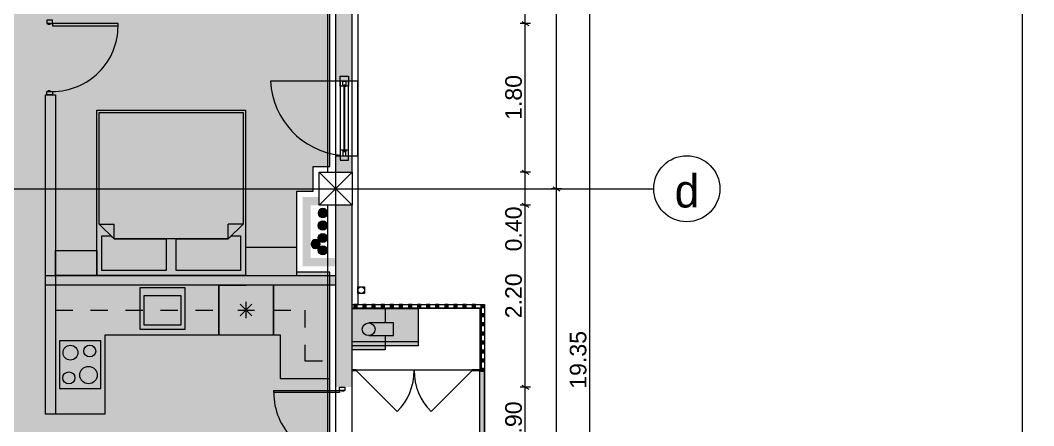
# Model space of a CAD drawing. Header units: millimetres. Extents: x 475159934 to 476245151, y 4620917055 to 4621447368.
# Drawn here: x 475293103 to 475305360, y 4621148938 to 4621153845 of the extents above; entities that cross this region are included whole.
import ezdxf

# ---------------------------------------------------------------- set-up
doc = ezdxf.new("R2010")
doc.units = ezdxf.units.MM
doc.header["$MEASUREMENT"] = 0
doc.linetypes.add('Dashed', pattern=[423.333333, 211.666667, -211.666667])
for name, color, linetype, lineweight in [('0_Pen_No__42_Pen_No__250_Pen_No__5', 5, 'Continuous', 0), ('2D Drafting - General_Pen_No__1_Pen_No__7', 7, 'Continuous', 0), ('2D Drafting - General_Pen_No__250_Pen_No__2_Pen_No__250', 7, 'Continuous', 0), ('2D Drafting - General_Pen_No__250_Pen_No__2_Pen_No__7', 7, 'Continuous', 0), ('2D Drafting - General_Pen_No__250_Pen_No__7_Pen_No__250', 7, 'Continuous', 0), ('2D Drafting - General_Pen_No__250_Pen_No__7_Pen_No__7', 7, 'Continuous', 0), ('2D Drafting - General_Pen_No__7_Pen_No__7_Pen_No__7', 7, 'Continuous', 0), ('Annotation - Text_Pen_No__7_Pen_No__5', 5, 'Continuous', 0), ('Doors_Pen_No__7_Pen_No__7_Pen_No__7', 7, 'Continuous', 0), ('G-Anno-Nplt_Pen_No__151', 151, 'Continuous', 0), ('G-Anno-Nplt_Pen_No__4', 7, 'Continuous', 0), ('gegmebi_Pen_No__1_Pen_No__7', 7, 'Continuous', 0), ('gegmebi_Pen_No__7_Pen_No__7', 7, 'Continuous', 0), ('kar-panjara_Pen_No__7_Pen_No__7_Pen_No__7', 7, 'Continuous', 0), ('New_0. გაღებები_Pen_No__210', 6, 'Continuous', 0), ('New_2D Drafting - General_Pen_No__250_Pen_No__7_Pen_No__255', 255, 'Continuous', 0), ('New_2D Drafting - General_Pen_No__30_Pen_No__9_Pen_No__9_Pen_No__255', 255, 'Continuous', 0), ('New_2D Drafting - General_Pen_No__30_Pen_No__9_Pen_No__9_Pen_No__7', 7, 'Continuous', 0), ('New_G-Anno-Nplt_Pen_No__255', 255, 'Continuous', 0), ('New_G-Anno-Nplt_Pen_No__4', 7, 'Continuous', 0), ('New_reg_nak_Pen_No__250', 7, 'Continuous', 0), ('New_reg_nak_Pen_No__7', 7, 'Continuous', 0), ('New_Structural - Bearing_Pen_No__1', 1, 'Continuous', 0), ('New_Structural - Bearing_Pen_No__250', 7, 'Continuous', 0), ('shaxtebi da milebi_Pen_No__1_Pen_No__1_Pen_No__1', 1, 'Continuous', 0), ('shaxtebi da milebi_Pen_No__5_Pen_No__5_Pen_No__5', 5, 'Continuous', 0), ('zoma_Pen_No__1', 1, 'Continuous', 0), ('zoma_Pen_No__142', 142, 'Continuous', 0), ('zoma_Pen_No__5_Pen_No__5', 5, 'Continuous', 0)]:
    doc.layers.add(name, color=color, linetype=linetype, lineweight=lineweight)
for name, color, linetype, lineweight, true_color in [('New_G-Anno-Nplt_Pen_No__252', 7, 'Continuous', 0, 0x666666), ('New_Interior - Furniture _Pen_No__252', 7, 'Continuous', 0, 0x666666), ('New_R03_Nakveti_Pen_No__252', 7, 'Continuous', 0, 0x666666), ('shaxtebi da milebi_Pen_No__5_Pen_No__5_Pen_No__252', 7, 'Continuous', 0, 0x666666)]:
    doc.layers.add(name, color=color, linetype=linetype, lineweight=lineweight, true_color=true_color)
for name, color, linetype in [('New_Interior - Furniture', 7, 'Continuous'), ('New_R03_Nakveti', 7, 'Continuous'), ('zoma', 7, 'Continuous')]:
    doc.layers.add(name, color=color, linetype=linetype)
doc.styles.add('GENERATED_STYLE_3', font='arial.ttf')
doc.styles.add('GENERATED_STYLE_4', font='ACADMTAV.TTF')
doc.linetypes.add('Break', pattern='A,0,[1,12. бѓљбѓ\x98бѓЎбѓ\x98 бѓ’бѓђбѓ¦бѓ”бѓ‘бѓ”бѓ‘бѓ\x981.Shx,S=15.679026,R=0,X=0,Y=0],-1975.557214,0', length=1975.557214)
doc.dimstyles.new('GENERATED_STYLE__12', dxfattribs={"dimtxt": 500, "dimasz": 228, "dimexe": 0.18, "dimexo": 3, "dimgap": 0, "dimtad": 1, "dimtih": 1, "dimtoh": 1, "dimlfac": 0.001, "dimzin": 0, "dimdsep": 46, "dimtxsty": 'GENERATED_STYLE_3', "dimblk": 'ARROWHEAD_2', "dimblk1": 'ARROWHEAD_2', "dimblk2": 'ARROWHEAD_2', "dimcen": 0.09, "dimclrd": 1, "dimclre": 1, "dimclrt": 1, "dimadec": 0, "dimazin": 0, "dimtfac": 1, "dimtdec": 4, "dimtmove": 2, "dimatfit": 3, "dimfxl": 1, "dimtolj": 1, "dimtzin": 0, "dimarcsym": 0})
doc.dimstyles.new('GENERATED_STYLE__3', dxfattribs={"dimtxt": 200, "dimasz": 64.421331, "dimexe": 0.18, "dimexo": 3, "dimgap": 0, "dimtad": 1, "dimtih": 1, "dimtoh": 1, "dimlfac": 0.001, "dimzin": 0, "dimdsep": 46, "dimtxsty": 'GENERATED_STYLE_3', "dimblk": 'ARROWHEAD_2', "dimblk1": 'ARROWHEAD_2', "dimblk2": 'ARROWHEAD_2', "dimcen": 0.09, "dimclrd": 142, "dimclre": 142, "dimclrt": 142, "dimadec": 0, "dimazin": 0, "dimtfac": 1, "dimtdec": 4, "dimtmove": 0, "dimatfit": 3, "dimfxl": 1, "dimtolj": 1, "dimtzin": 0, "dimarcsym": 0})
doc.dimstyles.new('GENERATED_STYLE__6', dxfattribs={"dimtxt": 200, "dimasz": 64.421331, "dimexe": 0.18, "dimexo": 3, "dimgap": 0, "dimtad": 1, "dimlfac": 0.001, "dimzin": 0, "dimdsep": 46, "dimtxsty": 'GENERATED_STYLE_3', "dimblk": 'ARROWHEAD_2', "dimblk1": 'ARROWHEAD_2', "dimblk2": 'ARROWHEAD_2', "dimcen": 0.09, "dimclrd": 142, "dimclre": 142, "dimclrt": 142, "dimadec": 0, "dimazin": 0, "dimtfac": 1, "dimtdec": 4, "dimtmove": 0, "dimatfit": 3, "dimfxl": 1, "dimtolj": 1, "dimtzin": 0, "dimarcsym": 0})

# ---------------------------------------------------------------- blocks, each defined once
blk = doc.blocks.new('Kitchen Layout 26_2')
at = {"layer": 'New_Interior - Furniture _Pen_No__252', "color": 251, "linetype": 'Dashed', "lineweight": 0, "true_color": 0x666666}
for p, q in [((4009, 2811), (4009, 834)), ((4309, 2811), (4009, 2811)), ((4309, 834), (4309, 2811)), ((4009, 834), (4309, 834)), ((4309, 175), (4009, 175)), ((4009, 175), (4009, -207)), ((4309, -508), (4309, 175)), ((3394, -207), (3394, -507)), ((4009, -207), (3394, -207)), ((3394, -507), (4309, -508))]:
    blk.add_line(p, q, dxfattribs=at)
at = {"layer": 'New_Interior - Furniture _Pen_No__252', "color": 251, "linetype": 'Continuous', "lineweight": 0, "true_color": 0x666666}
for p, q in [((3829, 1741), (3829, 1291)), ((4179, 1741), (3829, 1741)), ((4179, 1291), (4179, 1741)), ((3829, 1291), (4179, 1291)), ((3909, 505), (4109, 505)), ((3938, 576), (4080, 434)), ((3938, 434), (4080, 576)), ((4009, 605), (4009, 405))]:
    blk.add_line(p, q, dxfattribs=at)
at = {"layer": 'New_Interior - Furniture _Pen_No__252', "color": 251, "linetype": 'Continuous', "lineweight": 0, "true_color": 0x666666, "flags": 128}
for points in [[(4309, 2811), (2751, 2811), (2751, 2211), (3709, 2211), (3709, 834), (4309, 834), (4309, 503)], [(3058, 2261), (3638, 2261), (3638, 2761), (3058, 2761)], [(3779, 1791), (3779, 1241), (4279, 1241), (4279, 1791)], [(3709, 834), (3709, 175), (4309, 175), (4309, 834)], [(3180, -507), (4309, -508), (4309, 175), (3709, 175), (3709, 93), (3180, 93)]]:
    blk.add_lwpolyline(points, close=True, dxfattribs=at)
at = {"layer": 'New_Interior - Furniture _Pen_No__252', "color": 251, "linetype": 'Continuous', "lineweight": 0, "true_color": 0x666666}
for centre, radius in [((3188, 2649), 72.5), ((3493, 2629), 90), ((3222, 2411), 105), ((3513, 2396), 72.5)]:
    blk.add_circle(centre, radius, dxfattribs=at)
blk = doc.blocks.new('Bed Layout 23_3')
at = {"layer": 'New_R03_Nakveti_Pen_No__252', "color": 251, "linetype": 'Continuous', "lineweight": 0, "true_color": 0x666666}
for p, q in [((-900, 0), (-1400, 0)), ((-1400, 0), (-1400, -300)), ((-900, -300), (-900, 0)), ((900, 0), (-900, 0)), ((-900, 0), (-900, -2000)), ((900, -2000), (900, 0)), ((-1400, -300), (-900, -300)), ((-690, -440), (-870, -620)), ((0, -440), (-690, -440)), ((-690, -440), (-690, -620)), ((690, -440), (0, -440)), ((870, -620), (690, -440)), ((690, -440), (690, -620)), ((-870, -620), (-870, -1970)), ((-870, -620), (-690, -620)), ((870, -620), (690, -620)), ((870, -1970), (870, -620)), ((-900, -2000), (900, -2000)), ((-870, -1970), (0, -1970)), ((0, -1970), (870, -1970))]:
    blk.add_line(p, q, dxfattribs=at)
at = {"layer": 'New_R03_Nakveti_Pen_No__252', "color": 251, "linetype": 'Continuous', "lineweight": 0, "true_color": 0x666666, "flags": 128}
for points in [[(-60, -440), (-60, -60), (-840, -60), (-840, -480), (-730, -480), (-690, -440)], [(690, -440), (730, -480), (840, -480), (840, -60), (60, -60), (60, -440)]]:
    blk.add_lwpolyline(points, close=True, dxfattribs=at)
blk = doc.blocks.new('*D843', base_point=(475826096, 4621095193))
at = {"layer": 'zoma_Pen_No__1', "color": 1, "linetype": 'Continuous', "lineweight": 0, "transparency": 16777216}
for p, q in [((475297117, 4621159181), (475297117, 4621159631)), ((475305213, 4621159181), (475305213, 4621159631)), ((475297203, 4621159556), (475297030, 4621159256)), ((475305126, 4621159256), (475305300, 4621159556)), ((475296970, 4621159406), (475297117, 4621159406)), ((475297117, 4621159406), (475305213, 4621159406)), ((475305213, 4621159406), (475305360, 4621159406))]:
    blk.add_line(p, q, dxfattribs=at)
at = {"layer": 'zoma_Pen_No__1', "color": 1, "lineweight": 0, "transparency": 16777216, "insert": (475302329, 4621159506), "char_height": 500, "attachment_point": 7, "style": 'GENERATED_STYLE_3'}
blk.add_mtext('\\A1;{\\pql;\\fArial|b0|i0|c204|p0;\\W1.000000;69.63}', dxfattribs=at)
blk = doc.blocks.new('ARROWHEAD_2')
at = {"color": 0, "linetype": 'Continuous', "lineweight": 0}
for p, q in [((-0.378, -0.655), (0.378, 0.655)), ((0, 0), (-1, 0))]:
    blk.add_line(p, q, dxfattribs=at)
blk = doc.blocks.new('*D887', base_point=(475826096, 4621095193))
at = {"layer": 'zoma_Pen_No__142', "color": 142, "linetype": 'Continuous', "lineweight": 0, "transparency": 16777216}
for p, q in [((475290241, 4621137897), (475290192, 4621137812)), ((475290217, 4621137791), (475290217, 4621137918)), ((475296741, 4621137897), (475296692, 4621137812)), ((475296717, 4621137791), (475296717, 4621137918)), ((475290217, 4621137855), (475296717, 4621137855))]:
    blk.add_line(p, q, dxfattribs=at)
at = {"layer": 'zoma_Pen_No__142', "color": 142, "lineweight": 0, "transparency": 16777216, "char_height": 200, "attachment_point": 7, "style": 'GENERATED_STYLE_3'}
for s, insert in [('\\A1;{\\pql;\\fArial|b0|i0|c204|p0;\\W1.000000;6.50}', (475293200, 4621137895)), ('\\A1;{\\pql;\\fArial|b0|i0|c204|p0;\\W1.000000;0.40}', (475296158, 4621137895))]:
    blk.add_mtext(s, dxfattribs=dict(at, insert=insert))
blk = doc.blocks.new('*D888', base_point=(475826096, 4621095193))
at = {"layer": 'zoma_Pen_No__142', "color": 142, "linetype": 'Continuous', "lineweight": 0, "transparency": 16777216}
for p, q in [((475296741, 4621137897), (475296692, 4621137812)), ((475296717, 4621137791), (475296717, 4621137918)), ((475297092, 4621137812), (475297141, 4621137897)), ((475297117, 4621137791), (475297117, 4621137918)), ((475296717, 4621137855), (475297117, 4621137855)), ((475297117, 4621137855), (475297158, 4621137855))]:
    blk.add_line(p, q, dxfattribs=at)
blk = doc.blocks.new('*D965', base_point=(475826096, 4621095193))
at = {"layer": 'zoma_Pen_No__142', "color": 142, "linetype": 'Continuous', "lineweight": 0, "transparency": 16777216}
for p, q in [((475299651, 4621151806), (475299523, 4621151806)), ((475299545, 4621151831), (475299629, 4621151782)), ((475299587, 4621144406), (475299587, 4621151806)), ((475299651, 4621144406), (475299523, 4621144406)), ((475299545, 4621144431), (475299629, 4621144382))]:
    blk.add_line(p, q, dxfattribs=at)
at = {"layer": 'zoma_Pen_No__142', "color": 142, "lineweight": 0, "transparency": 16777216, "insert": (475299547, 4621147839), "char_height": 200, "attachment_point": 7, "rotation": 90, "style": 'GENERATED_STYLE_3'}
blk.add_mtext('\\A1;{\\pql;\\fArial|b0|i0|c204|p0;\\W1.000000;7.40}', dxfattribs=at)
blk = doc.blocks.new('*D966', base_point=(475826096, 4621095193))
at = {"layer": 'zoma_Pen_No__142', "color": 142, "linetype": 'Continuous', "lineweight": 0, "transparency": 16777216}
for p, q in [((475299651, 4621159206), (475299523, 4621159206)), ((475299629, 4621159182), (475299545, 4621159231)), ((475299587, 4621151806), (475299587, 4621159206)), ((475299651, 4621151806), (475299523, 4621151806)), ((475299545, 4621151831), (475299629, 4621151782))]:
    blk.add_line(p, q, dxfattribs=at)
at = {"layer": 'zoma_Pen_No__142', "color": 142, "lineweight": 0, "transparency": 16777216, "insert": (475299547, 4621155239), "char_height": 200, "attachment_point": 7, "rotation": 90, "style": 'GENERATED_STYLE_3'}
blk.add_mtext('\\A1;{\\pql;\\fArial|b0|i0|c204|p0;\\W1.000000;7.40}', dxfattribs=at)
blk = doc.blocks.new('*D968', base_point=(475826096, 4621095193))
at = {"layer": 'zoma_Pen_No__142', "color": 142, "linetype": 'Continuous', "lineweight": 0, "transparency": 16777216}
for p, q in [((475299992, 4621159406), (475299992, 4621159448)), ((475300055, 4621159406), (475299928, 4621159406)), ((475300034, 4621159382), (475299949, 4621159431)), ((475299992, 4621140052), (475299992, 4621159406)), ((475300055, 4621140052), (475299928, 4621140052)), ((475299949, 4621140076), (475300034, 4621140027)), ((475299992, 4621140010), (475299992, 4621140052))]:
    blk.add_line(p, q, dxfattribs=at)
at = {"layer": 'zoma_Pen_No__142', "color": 142, "lineweight": 0, "transparency": 16777216, "insert": (475299952, 4621149386), "char_height": 200, "attachment_point": 7, "rotation": 90, "style": 'GENERATED_STYLE_3'}
blk.add_mtext('\\A1;{\\pql;\\fArial|b0|i0|c204|p0;\\W1.000000;19.35}', dxfattribs=at)
blk = doc.blocks.new('*D975', base_point=(475826096, 4621095193))
at = {"layer": 'zoma_Pen_No__142', "color": 142, "linetype": 'Continuous', "lineweight": 0, "transparency": 16777216}
for p, q in [((475299275, 4621149406), (475299148, 4621149406)), ((475299169, 4621149431), (475299254, 4621149382)), ((475299211, 4621148506), (475299211, 4621149406)), ((475299275, 4621148506), (475299148, 4621148506)), ((475299169, 4621148531), (475299254, 4621148482))]:
    blk.add_line(p, q, dxfattribs=at)
at = {"layer": 'zoma_Pen_No__142', "color": 142, "lineweight": 0, "transparency": 16777216, "insert": (475299171, 4621148689), "char_height": 200, "attachment_point": 7, "rotation": 90, "style": 'GENERATED_STYLE_3'}
blk.add_mtext('\\A1;{\\pql;\\fArial|b0|i0|c204|p0;\\W1.000000;0.90}', dxfattribs=at)
blk = doc.blocks.new('*D976', base_point=(475826096, 4621095193))
at = {"layer": 'zoma_Pen_No__142', "color": 142, "linetype": 'Continuous', "lineweight": 0, "transparency": 16777216}
for p, q in [((475299275, 4621151606), (475299148, 4621151606)), ((475299169, 4621151631), (475299254, 4621151582)), ((475299211, 4621149406), (475299211, 4621151606)), ((475299275, 4621149406), (475299148, 4621149406)), ((475299169, 4621149431), (475299254, 4621149382))]:
    blk.add_line(p, q, dxfattribs=at)
at = {"layer": 'zoma_Pen_No__142', "color": 142, "lineweight": 0, "transparency": 16777216, "char_height": 200, "attachment_point": 7, "rotation": 90, "style": 'GENERATED_STYLE_3'}
for s, insert in [('\\A1;{\\pql;\\fArial|b0|i0|c204|p0;\\W1.000000;0.40}', (475299171, 4621151048)), ('\\A1;{\\pql;\\fArial|b0|i0|c204|p0;\\W1.000000;2.20}', (475299171, 4621150239))]:
    blk.add_mtext(s, dxfattribs=dict(at, insert=insert))
blk = doc.blocks.new('*D977', base_point=(475826096, 4621095193))
at = {"layer": 'zoma_Pen_No__142', "color": 142, "linetype": 'Continuous', "lineweight": 0, "transparency": 16777216}
for p, q in [((475299275, 4621152006), (475299148, 4621152006)), ((475299169, 4621152031), (475299254, 4621151982)), ((475299211, 4621151606), (475299211, 4621152006)), ((475299275, 4621151606), (475299148, 4621151606)), ((475299169, 4621151631), (475299254, 4621151582))]:
    blk.add_line(p, q, dxfattribs=at)
blk = doc.blocks.new('*D978', base_point=(475826096, 4621095193))
at = {"layer": 'zoma_Pen_No__142', "color": 142, "linetype": 'Continuous', "lineweight": 0, "transparency": 16777216}
for p, q in [((475299169, 4621153831), (475299254, 4621153782)), ((475299275, 4621153806), (475299148, 4621153806)), ((475299211, 4621152006), (475299211, 4621153806)), ((475299275, 4621152006), (475299148, 4621152006)), ((475299169, 4621152031), (475299254, 4621151982))]:
    blk.add_line(p, q, dxfattribs=at)
at = {"layer": 'zoma_Pen_No__142', "color": 142, "lineweight": 0, "transparency": 16777216, "insert": (475299171, 4621152639), "char_height": 200, "attachment_point": 7, "rotation": 90, "style": 'GENERATED_STYLE_3'}
blk.add_mtext('\\A1;{\\pql;\\fArial|b0|i0|c204|p0;\\W1.000000;1.80}', dxfattribs=at)
blk = doc.blocks.new('*D979', base_point=(475826096, 4621095193))
at = {"layer": 'zoma_Pen_No__142', "color": 142, "linetype": 'Continuous', "lineweight": 0, "transparency": 16777216}
for p, q in [((475299169, 4621153831), (475299254, 4621153782)), ((475299275, 4621153806), (475299148, 4621153806))]:
    blk.add_line(p, q, dxfattribs=at)
blk = doc.blocks.new('*D980', base_point=(475826096, 4621095193))
at = {"layer": 'zoma_Pen_No__142', "color": 142, "linetype": 'Continuous', "lineweight": 0, "transparency": 16777216}
for p, q in [((475299169, 4621153831), (475299254, 4621153782)), ((475299275, 4621153806), (475299148, 4621153806))]:
    blk.add_line(p, q, dxfattribs=at)
blk = doc.blocks.new('*D981', base_point=(475826096, 4621095193))
at = {"layer": 'zoma_Pen_No__142', "color": 142, "linetype": 'Continuous', "lineweight": 0, "transparency": 16777216}
for p, q in [((475299275, 4621159006), (475299148, 4621159006)), ((475299169, 4621159031), (475299254, 4621158982)), ((475299211, 4621153806), (475299211, 4621159006)), ((475299169, 4621153831), (475299254, 4621153782)), ((475299275, 4621153806), (475299148, 4621153806))]:
    blk.add_line(p, q, dxfattribs=at)
at = {"layer": 'zoma_Pen_No__142', "color": 142, "lineweight": 0, "transparency": 16777216, "char_height": 200, "attachment_point": 7, "rotation": 90, "style": 'GENERATED_STYLE_3'}
for s, insert in [('\\A1;{\\pql;\\fArial|b0|i0|c204|p0;\\W1.000000;0.40}', (475299171, 4621158448)), ('\\A1;{\\pql;\\fArial|b0|i0|c204|p0;\\W1.000000;5.20}', (475299171, 4621156139))]:
    blk.add_mtext(s, dxfattribs=dict(at, insert=insert))

msp = doc.modelspace()

# ---------------------------------------------------------------- hatches: boundary and pattern name
at = {"layer": '2D Drafting - General_Pen_No__250_Pen_No__2_Pen_No__7', "linetype": 'Continuous', "lineweight": 0}
for points in [[(475293408.627, 4621149080.337), (475293408.627, 4621152944.372), (475293528.02, 4621152944.372), (475293528.02, 4621149080.337)], [(475293408.627, 4621150758.047), (475296916.775, 4621150758.047), (475296916.775, 4621150638.653), (475293408.627, 4621150638.653)]]:
    msp.add_hatch(color=7, dxfattribs=at).paths.add_polyline_path(points)
at = {"layer": '2D Drafting - General_Pen_No__250_Pen_No__7_Pen_No__7', "linetype": 'Continuous', "lineweight": 0}
for points in [[(475296916.775, 4621159006.16), (475296916.775, 4621153106.16), (475297116.775, 4621153106.16), (475297116.775, 4621159006.16)], [(475296916.775, 4621152206.167), (475296916.775, 4621152006.167), (475297116.775, 4621152006.167), (475297116.775, 4621152206.167)], [(475296916.775, 4621150865.979), (475296516.775, 4621150865.979), (475296516.775, 4621151706.167), (475296616.775, 4621151706.167), (475296716.775, 4621151706.167), (475296716.775, 4621151606.167), (475296616.775, 4621151606.167), (475296616.775, 4621150966.167), (475296916.775, 4621150966.167)], [(475296916.775, 4621151606.167), (475296916.775, 4621149406.166), (475297116.775, 4621149406.166), (475297116.775, 4621151606.167)], [(475298666.688, 4621149615.536), (475298666.688, 4621150356.158), (475297116.775, 4621150356.158), (475297116.775, 4621150366.158), (475298666.688, 4621150366.158), (475298676.688, 4621150366.158), (475298676.688, 4621149615.536)], [(475297116.775, 4621149605.831), (475297166.692, 4621149605.831), (475297166.692, 4621149615.831), (475297116.775, 4621149615.831)], [(475298566.692, 4621149605.831), (475298676.692, 4621149605.831), (475298676.692, 4621149615.831), (475298566.692, 4621149615.831)]]:
    msp.add_hatch(color=7, dxfattribs=at).paths.add_polyline_path(points)
at = {"layer": 'G-Anno-Nplt_Pen_No__151', "linetype": 'Continuous', "lineweight": 0, "true_color": 0x1f2f3f}
msp.add_hatch(color=169, dxfattribs=at).paths.add_polyline_path([(475290086.775, 4621151406.167), (475290016.775, 4621151406.167), (475290016.775, 4621149200.337), (475290086.775, 4621149200.337), (475290086.775, 4621144676.167), (475290286.775, 4621144676.167), (475290286.775, 4621144476.167), (475293546.775, 4621144476.167), (475293546.775, 4621146776.167), (475296846.775, 4621146776.167), (475296846.775, 4621150795.972), (475296446.775, 4621150795.972), (475296446.775, 4621151776.16), (475296646.775, 4621151776.16), (475296646.775, 4621152076.16), (475296846.775, 4621152076.16), (475296846.775, 4621158036.167), (475293349.373, 4621158036.167), (475293349.373, 4621159136.16), (475290286.775, 4621159136.16), (475290286.775, 4621158936.16), (475290286.775, 4621155197.028), (475290216.775, 4621155197.028), (475290216.775, 4621154316.536), (475290616.775, 4621154316.536), (475290616.775, 4621153556.518), (475290086.775, 4621153556.518), (475290086.775, 4621152076.16), (475290286.775, 4621152076.16), (475290286.775, 4621151976.16), (475290806.963, 4621151976.16), (475290806.963, 4621151406.167)])
at = {"layer": 'New_2D Drafting - General_Pen_No__250_Pen_No__7_Pen_No__255', "linetype": 'Continuous', "lineweight": 0}
for points in [[(475297116.77, 4621150356.159), (475297116.775, 4621149856.159), (475297516.77, 4621149856.163), (475297516.769, 4621150029.148), (475297616.772, 4621150029.149), (475297616.77, 4621150183.175), (475297516.767, 4621150183.174), (475297516.766, 4621150356.163)], [(475297116.77, 4621150356.159), (475297116.77, 4621149906.159), (475297916.77, 4621149906.159), (475297916.77, 4621150356.159)]]:
    msp.add_hatch(color=255, dxfattribs=at).paths.add_polyline_path(points)
at = {"layer": 'New_2D Drafting - General_Pen_No__30_Pen_No__9_Pen_No__9_Pen_No__255', "linetype": 'Continuous', "lineweight": 0}
for points in [[(475297136.692, 4621150406.158), (475297136.692, 4621150366.158), (475297176.692, 4621150366.158), (475297176.692, 4621150406.158)], [(475297246.692, 4621150406.158), (475297246.692, 4621150366.158), (475297286.692, 4621150366.158), (475297286.692, 4621150406.158)], [(475297356.692, 4621150406.158), (475297356.692, 4621150366.158), (475297396.692, 4621150366.158), (475297396.692, 4621150406.158)], [(475297466.692, 4621150406.158), (475297466.692, 4621150366.158), (475297506.692, 4621150366.158), (475297506.692, 4621150406.158)], [(475297576.692, 4621150406.158), (475297576.692, 4621150366.158), (475297616.692, 4621150366.158), (475297616.692, 4621150406.158)], [(475297686.692, 4621150406.158), (475297686.692, 4621150366.158), (475297726.692, 4621150366.158), (475297726.692, 4621150406.158)], [(475297796.692, 4621150406.158), (475297796.692, 4621150366.158), (475297836.692, 4621150366.158), (475297836.692, 4621150406.158)], [(475297906.692, 4621150406.158), (475297906.692, 4621150366.158), (475297946.692, 4621150366.158), (475297946.692, 4621150406.158)], [(475298016.692, 4621150406.158), (475298016.692, 4621150366.158), (475298056.692, 4621150366.158), (475298056.692, 4621150406.158)], [(475298126.692, 4621150406.158), (475298126.692, 4621150366.158), (475298166.692, 4621150366.158), (475298166.692, 4621150406.158)], [(475298236.692, 4621150406.158), (475298236.692, 4621150366.158), (475298276.692, 4621150366.158), (475298276.692, 4621150406.158)], [(475298346.692, 4621150406.158), (475298346.692, 4621150366.158), (475298386.692, 4621150366.158), (475298386.692, 4621150406.158)], [(475298456.692, 4621150406.158), (475298456.692, 4621150366.158), (475298496.692, 4621150366.158), (475298496.692, 4621150406.158)], [(475298566.692, 4621150406.158), (475298566.692, 4621150366.158), (475298606.692, 4621150366.158), (475298606.692, 4621150406.158)], [(475298716.692, 4621150366.158), (475298676.692, 4621150366.158), (475298676.692, 4621150406.158), (475298716.692, 4621150406.158)], [(475298716.692, 4621150256.158), (475298676.692, 4621150256.158), (475298676.692, 4621150296.158), (475298716.692, 4621150296.158)], [(475298716.692, 4621150146.158), (475298676.692, 4621150146.158), (475298676.692, 4621150186.158), (475298716.692, 4621150186.158)], [(475298716.692, 4621150036.158), (475298676.692, 4621150036.158), (475298676.692, 4621150076.158), (475298716.692, 4621150076.158)], [(475298716.692, 4621149926.158), (475298676.692, 4621149926.158), (475298676.692, 4621149966.158), (475298716.692, 4621149966.158)], [(475298716.692, 4621149816.158), (475298676.692, 4621149816.158), (475298676.692, 4621149856.158), (475298716.692, 4621149856.158)], [(475298716.692, 4621149706.158), (475298676.692, 4621149706.158), (475298676.692, 4621149746.158), (475298716.692, 4621149746.158)], [(475298716.692, 4621149596.158), (475298676.692, 4621149596.158), (475298676.692, 4621149636.158), (475298716.692, 4621149636.158)]]:
    msp.add_hatch(color=255, dxfattribs=at).paths.add_polyline_path(points)
at = {"layer": 'New_G-Anno-Nplt_Pen_No__255', "linetype": 'Continuous', "lineweight": 0}
for points in [[(475296446.775, 4621151096.052), (475295828.02, 4621151096.052), (475295828.02, 4621150758.047), (475296446.775, 4621150758.047)], [(475298716.692, 4621144206.167), (475298716.692, 4621149605.83), (475298656.692, 4621149605.83), (475298656.692, 4621144266.167), (475297116.775, 4621144266.167), (475297116.775, 4621144206.167)]]:
    msp.add_hatch(color=255, dxfattribs=at).paths.add_polyline_path(points)
at = {"layer": 'shaxtebi da milebi_Pen_No__1_Pen_No__1_Pen_No__1', "linetype": 'Continuous', "lineweight": 0}
msp.add_hatch(color=1, dxfattribs=at).paths.add_polyline_path([(475296761.775, 4621151456.167, -1), (475296761.775, 4621151566.167, -1)])
at = {"layer": 'shaxtebi da milebi_Pen_No__5_Pen_No__5_Pen_No__252', "linetype": 'Continuous', "lineweight": 0, "true_color": 0x666666}
msp.add_hatch(color=251, dxfattribs=at).paths.add_polyline_path([(475296730.661, 4621151136.167, 1), (475296620.661, 4621151136.167, 1)])
at = {"layer": 'shaxtebi da milebi_Pen_No__5_Pen_No__5_Pen_No__5', "linetype": 'Continuous', "lineweight": 0}
for points in [[(475296761.775, 4621151416.167, -1), (475296761.775, 4621151306.167, -1)], [(475296761.775, 4621151266.167, -1), (475296761.775, 4621151156.167, -1)], [(475296761.775, 4621151116.167, -1), (475296761.775, 4621151006.167, -1)]]:
    msp.add_hatch(color=5, dxfattribs=at).paths.add_polyline_path(points)

# ---------------------------------------------------------------- linework, layer by layer
at = {"layer": '0_Pen_No__42_Pen_No__250_Pen_No__5', "color": 5, "linetype": 'Continuous', "lineweight": 0}
msp.add_circle((475301163.831, 4621151806.16), 400, dxfattribs=at)
at = {"layer": '2D Drafting - General_Pen_No__1_Pen_No__7', "color": 7, "linetype": 'Continuous', "lineweight": 0}
for p, q in [((475297116.775, 4621151606.167), (475296716.775, 4621152006.167)), ((475296716.775, 4621151606.167), (475297116.775, 4621152006.167))]:
    msp.add_line(p, q, dxfattribs=at)
at = {"layer": '2D Drafting - General_Pen_No__1_Pen_No__7', "color": 7, "linetype": 'Continuous', "lineweight": 0, "flags": 128}
for points in [[(475297116.775, 4621152006.167), (475297116.775, 4621159006.167), (475296816.775, 4621159006.167), (475296816.775, 4621152006.167)], [(475297116.775, 4621151606.167), (475296716.775, 4621151606.167), (475296716.775, 4621152006.167), (475297116.775, 4621152006.167)], [(475297116.775, 4621144606.167), (475297116.775, 4621151606.167), (475296816.775, 4621151606.167), (475296816.775, 4621144606.167)]]:
    msp.add_lwpolyline(points, close=True, dxfattribs=at)
at = {"layer": '2D Drafting - General_Pen_No__1_Pen_No__7', "color": 7, "linetype": 'Continuous', "lineweight": 0}
msp.add_circle((475297226.707, 4621150577.483), 40, dxfattribs=at)
at = {"layer": '2D Drafting - General_Pen_No__250_Pen_No__2_Pen_No__250', "color": 7, "linetype": 'Continuous', "lineweight": 0, "flags": 128}
for points in [[(475293408.627, 4621149080.337), (475293408.627, 4621152944.372), (475293528.02, 4621152944.372), (475293528.02, 4621149080.337)], [(475293408.627, 4621150758.047), (475296916.775, 4621150758.047), (475296916.775, 4621150638.653), (475293408.627, 4621150638.653)]]:
    msp.add_lwpolyline(points, close=True, dxfattribs=at)
at = {"layer": '2D Drafting - General_Pen_No__250_Pen_No__7_Pen_No__250', "color": 7, "linetype": 'Continuous', "lineweight": 0, "flags": 128}
for points in [[(475298666.688, 4621149615.536), (475298666.688, 4621150356.158), (475297116.775, 4621150356.158), (475297116.775, 4621150366.158), (475298666.688, 4621150366.158), (475298676.688, 4621150366.158), (475298676.688, 4621149615.536)], [(475297116.775, 4621149605.831), (475297166.692, 4621149605.831), (475297166.692, 4621149615.831), (475297116.775, 4621149615.831)], [(475298566.692, 4621149605.831), (475298676.692, 4621149605.831), (475298676.692, 4621149615.831), (475298566.692, 4621149615.831)]]:
    msp.add_lwpolyline(points, close=True, dxfattribs=at)
at = {"layer": '2D Drafting - General_Pen_No__7_Pen_No__7_Pen_No__7', "color": 7, "linetype": 'Continuous', "lineweight": 0}
for centre, start, end in [((475293491.632, 4621153778.194), 269.9983173, 0), ((475296962.252, 4621149339.988), 179.9985151, 270.0001966)]:
    msp.add_arc(centre, 794.311, start, end, dxfattribs=at)
at = {"layer": 'Doors_Pen_No__7_Pen_No__7_Pen_No__7', "color": 7, "linetype": 'Continuous', "lineweight": 0, "flags": 128}
for points in [[(475293423.899, 4621153844.372), (475293423.899, 4621153804.861), (475293491.632, 4621153804.861), (475293491.632, 4621153844.372)], [(475293438.299, 4621153804.861), (475293438.299, 4621153795.972), (475293464.965, 4621153795.972), (475293464.965, 4621153804.861)], [(475293491.632, 4621153804.861), (475293491.632, 4621153778.194), (475294285.943, 4621153778.194), (475294285.943, 4621153804.861)], [(475293423.875, 4621152944.372), (475293423.875, 4621152983.883), (475293491.609, 4621152983.883), (475293491.609, 4621152944.372)], [(475293438.275, 4621152992.772), (475293438.275, 4621152983.883), (475293464.942, 4621152983.883), (475293464.942, 4621152992.772)], [(475297029.987, 4621149406.164), (475297029.986, 4621149366.653), (475296962.252, 4621149366.654), (475296962.253, 4621149406.166)], [(475296962.252, 4621149366.654), (475296962.252, 4621149339.988), (475296167.941, 4621149340.008), (475296167.941, 4621149366.675)], [(475297015.586, 4621149366.653), (475297015.585, 4621149357.764), (475296988.919, 4621149357.765), (475296988.919, 4621149366.654)]]:
    msp.add_lwpolyline(points, close=True, dxfattribs=at)
at = {"layer": 'G-Anno-Nplt_Pen_No__4', "color": 7, "linetype": 'Continuous', "lineweight": 0, "flags": 128}
msp.add_lwpolyline([(475290286.775, 4621144476.167), (475293546.775, 4621144476.167), (475293546.775, 4621146776.167), (475296846.775, 4621146776.167), (475296846.775, 4621150795.972), (475296446.775, 4621150795.972), (475296446.775, 4621151776.16), (475296646.775, 4621151776.16), (475296646.775, 4621152076.16), (475296846.775, 4621152076.16), (475296846.775, 4621158036.167), (475293349.373, 4621158036.167), (475293349.373, 4621159136.16), (475290286.775, 4621159136.16)], dxfattribs=at)
msp.add_lwpolyline([(475297116.775, 4621146506.167), (475297116.775, 4621150406.157), (475298716.692, 4621150406.158), (475298716.692, 4621144206.167), (475297116.782, 4621144206.167), (475297116.782, 4621144606.167), (475296716.775, 4621144606.167), (475296716.775, 4621144206.167), (475293816.775, 4621144206.167), (475293816.775, 4621146506.167)], close=True, dxfattribs=at)
at = {"layer": 'gegmebi_Pen_No__1_Pen_No__7', "color": 7, "linetype": 'Continuous', "lineweight": 0, "flags": 128}
for points in [[(475297516.769, 4621150029.148), (475297516.77, 4621149856.163), (475297116.775, 4621149856.159), (475297116.77, 4621150356.159), (475297516.766, 4621150356.163), (475297516.767, 4621150183.174)], [(475297316.77, 4621150029.146), (475297616.772, 4621150029.149), (475297616.77, 4621150183.175), (475297316.769, 4621150183.172)]]:
    msp.add_lwpolyline(points, dxfattribs=at)
at = {"layer": 'gegmebi_Pen_No__7_Pen_No__7', "color": 7, "linetype": 'Continuous', "lineweight": 0}
for p, q in [((475297186.707, 4621150537.483), (475297186.707, 4621150617.483)), ((475297186.707, 4621150617.483), (475297266.707, 4621150617.483)), ((475297266.707, 4621150537.483), (475297186.707, 4621150537.483)), ((475297266.707, 4621150617.483), (475297266.707, 4621150537.483))]:
    msp.add_line(p, q, dxfattribs=at)
at = {"layer": 'kar-panjara_Pen_No__7_Pen_No__7_Pen_No__7', "color": 7, "linetype": 'Continuous', "lineweight": 0, "flags": 128}
for points in [[(475296972.451, 4621153046.486), (475296972.423, 4621153166.486), (475297072.423, 4621153166.486), (475297072.423, 4621153046.486)], [(475297072.425, 4621152206.16), (475297072.394, 4621153106.16), (475296972.568, 4621153106.16), (475296972.478, 4621152206.16)], [(475297042.307, 4621153106.16), (475297042.307, 4621153061.16), (475297027.307, 4621153061.16), (475297017.307, 4621153061.16), (475297017.307, 4621153046.486), (475297002.307, 4621153046.486), (475297002.307, 4621153106.16)], [(475297027.307, 4621152256.588), (475297027.307, 4621153061.16), (475297017.307, 4621153061.16), (475297017.307, 4621152256.588)], [(475297042.307, 4621153046.486), (475297042.307, 4621153061.16), (475297027.307, 4621153061.16), (475297027.307, 4621153046.486)], [(475296972.478, 4621152271.588), (475296972.478, 4621152151.588), (475297072.423, 4621152151.588), (475297072.423, 4621152271.588)], [(475297042.307, 4621152206.158), (475297042.307, 4621152256.588), (475297027.307, 4621152256.588), (475297017.307, 4621152256.588), (475297017.307, 4621152271.588), (475297002.307, 4621152271.588), (475297002.307, 4621152206.158)], [(475297042.307, 4621152271.588), (475297042.307, 4621152256.588), (475297027.307, 4621152256.588), (475297027.307, 4621152271.588)]]:
    msp.add_lwpolyline(points, close=True, dxfattribs=at)
at = {"layer": 'New_0. გაღებები_Pen_No__210', "color": 6, "linetype": 'Continuous', "lineweight": 0}
msp.add_line((475296972.568, 4621153106.167), (475296128.715, 4621153106.167), dxfattribs=at)
msp.add_arc((475297080.241, 4621153158.018), 952.937, 183.1191243, 263.5037789, dxfattribs=at)
at = {"layer": 'New_2D Drafting - General_Pen_No__30_Pen_No__9_Pen_No__9_Pen_No__7', "color": 7, "linetype": 'Continuous', "lineweight": 0, "flags": 128}
for points in [[(475297136.692, 4621150406.158), (475297136.692, 4621150366.158), (475297176.692, 4621150366.158), (475297176.692, 4621150406.158)], [(475297246.692, 4621150406.158), (475297246.692, 4621150366.158), (475297286.692, 4621150366.158), (475297286.692, 4621150406.158)], [(475297356.692, 4621150406.158), (475297356.692, 4621150366.158), (475297396.692, 4621150366.158), (475297396.692, 4621150406.158)], [(475297466.692, 4621150406.158), (475297466.692, 4621150366.158), (475297506.692, 4621150366.158), (475297506.692, 4621150406.158)], [(475297576.692, 4621150406.158), (475297576.692, 4621150366.158), (475297616.692, 4621150366.158), (475297616.692, 4621150406.158)], [(475297686.692, 4621150406.158), (475297686.692, 4621150366.158), (475297726.692, 4621150366.158), (475297726.692, 4621150406.158)], [(475297796.692, 4621150406.158), (475297796.692, 4621150366.158), (475297836.692, 4621150366.158), (475297836.692, 4621150406.158)], [(475297906.692, 4621150406.158), (475297906.692, 4621150366.158), (475297946.692, 4621150366.158), (475297946.692, 4621150406.158)], [(475298016.692, 4621150406.158), (475298016.692, 4621150366.158), (475298056.692, 4621150366.158), (475298056.692, 4621150406.158)], [(475298126.692, 4621150406.158), (475298126.692, 4621150366.158), (475298166.692, 4621150366.158), (475298166.692, 4621150406.158)], [(475298236.692, 4621150406.158), (475298236.692, 4621150366.158), (475298276.692, 4621150366.158), (475298276.692, 4621150406.158)], [(475298346.692, 4621150406.158), (475298346.692, 4621150366.158), (475298386.692, 4621150366.158), (475298386.692, 4621150406.158)], [(475298456.692, 4621150406.158), (475298456.692, 4621150366.158), (475298496.692, 4621150366.158), (475298496.692, 4621150406.158)], [(475298566.692, 4621150406.158), (475298566.692, 4621150366.158), (475298606.692, 4621150366.158), (475298606.692, 4621150406.158)], [(475298716.692, 4621150366.158), (475298676.692, 4621150366.158), (475298676.692, 4621150406.158), (475298716.692, 4621150406.158)], [(475298716.692, 4621150256.158), (475298676.692, 4621150256.158), (475298676.692, 4621150296.158), (475298716.692, 4621150296.158)], [(475298716.692, 4621150146.158), (475298676.692, 4621150146.158), (475298676.692, 4621150186.158), (475298716.692, 4621150186.158)], [(475298716.692, 4621150036.158), (475298676.692, 4621150036.158), (475298676.692, 4621150076.158), (475298716.692, 4621150076.158)], [(475298716.692, 4621149926.158), (475298676.692, 4621149926.158), (475298676.692, 4621149966.158), (475298716.692, 4621149966.158)], [(475298716.692, 4621149816.158), (475298676.692, 4621149816.158), (475298676.692, 4621149856.158), (475298716.692, 4621149856.158)], [(475298716.692, 4621149706.158), (475298676.692, 4621149706.158), (475298676.692, 4621149746.158), (475298716.692, 4621149746.158)], [(475298716.692, 4621149596.158), (475298676.692, 4621149596.158), (475298676.692, 4621149636.158), (475298716.692, 4621149636.158)]]:
    msp.add_lwpolyline(points, close=True, dxfattribs=at)
at = {"layer": 'New_G-Anno-Nplt_Pen_No__252', "color": 251, "linetype": 'Continuous', "lineweight": 0, "true_color": 0x666666, "flags": 128}
msp.add_lwpolyline([(475296446.775, 4621151096.052), (475295828.02, 4621151096.052), (475295828.02, 4621150758.047), (475296446.775, 4621150758.047)], close=True, dxfattribs=at)
at = {"layer": 'New_G-Anno-Nplt_Pen_No__4', "color": 7, "linetype": 'Continuous', "lineweight": 0, "flags": 128}
msp.add_lwpolyline([(475298716.692, 4621144206.167), (475298716.692, 4621149605.83), (475298656.692, 4621149605.83), (475298656.692, 4621144266.167), (475297116.775, 4621144266.167), (475297116.775, 4621144206.167)], close=True, dxfattribs=at)
at = {"layer": 'New_reg_nak_Pen_No__250', "color": 7, "linetype": 'Continuous', "lineweight": 0}
for p, q in [((475297916.77, 4621149951.637), (475297116.77, 4621149951.637)), ((475297166.692, 4621149615.831), (475298566.692, 4621149615.831))]:
    msp.add_line(p, q, dxfattribs=at)
at = {"layer": 'New_reg_nak_Pen_No__250', "color": 7, "linetype": 'Continuous', "lineweight": 0, "flags": 128}
msp.add_lwpolyline([(475297116.77, 4621150356.159), (475297916.77, 4621150356.159), (475297916.77, 4621149906.159), (475297116.77, 4621149906.159)], close=True, dxfattribs=at)
at = {"layer": 'New_reg_nak_Pen_No__250', "color": 7, "linetype": 'Continuous', "lineweight": 0}
msp.add_circle((475297316.77, 4621150106.159), 77.013, dxfattribs=at)
at = {"layer": 'New_reg_nak_Pen_No__7', "color": 7, "linetype": 'Continuous', "lineweight": 0, "flags": 128}
msp.add_lwpolyline([(475296716.775, 4621159406.167), (475296716.775, 4621159476.166), (475297186.801, 4621159476.166), (475297186.746, 4621150406.158)], dxfattribs=at)
msp.add_lwpolyline([(475296916.771, 4621152206.16), (475297186.771, 4621152206.16), (475297186.771, 4621153106.16), (475296916.771, 4621153106.16)], close=True, dxfattribs=at)
at = {"layer": 'New_Structural - Bearing_Pen_No__1', "color": 1, "linetype": 'Break', "lineweight": 0}
msp.add_line((475305220.529, 4621173306.483), (475305220.529, 4621135380.081), dxfattribs=at)
at = {"layer": 'New_Structural - Bearing_Pen_No__250', "color": 7, "linetype": 'Continuous', "lineweight": 0}
for p, q in [((475297166.692, 4621149605.831), (475297661.667, 4621149110.856)), ((475298566.692, 4621149605.831), (475298071.717, 4621149110.856))]:
    msp.add_line(p, q, dxfattribs=at)
for centre, start, end in [((475297166.692, 4621149605.831), 315, 0), ((475298566.692, 4621149605.831), 180, 225)]:
    msp.add_arc(centre, 700, start, end, dxfattribs=at)
at = {"layer": 'shaxtebi da milebi_Pen_No__1_Pen_No__1_Pen_No__1', "color": 1, "linetype": 'Continuous', "lineweight": 0, "flags": 128}
msp.add_lwpolyline([(475296761.775, 4621151456.167, 1), (475296761.775, 4621151566.167, 1)], format="xyb", close=True, dxfattribs=at)
at = {"layer": 'shaxtebi da milebi_Pen_No__5_Pen_No__5_Pen_No__252', "color": 251, "linetype": 'Continuous', "lineweight": 0, "true_color": 0x666666, "flags": 128}
msp.add_lwpolyline([(475296730.661, 4621151136.167, 1), (475296620.661, 4621151136.167, 1)], format="xyb", close=True, dxfattribs=at)
at = {"layer": 'shaxtebi da milebi_Pen_No__5_Pen_No__5_Pen_No__5', "color": 5, "linetype": 'Continuous', "lineweight": 0, "flags": 128}
for points in [[(475296761.775, 4621151416.167, -1), (475296761.775, 4621151306.167, -1)], [(475296761.775, 4621151266.167, -1), (475296761.775, 4621151156.167, -1)], [(475296761.775, 4621151116.167, -1), (475296761.775, 4621151006.167, -1)]]:
    msp.add_lwpolyline(points, format="xyb", close=True, dxfattribs=at)
at = {"layer": 'zoma_Pen_No__5_Pen_No__5', "color": 5, "linetype": 'Continuous', "lineweight": 0}
for p, q in [((475296916.775, 4621162687.143), (475296916.775, 4621134452.213)), ((475229336.224, 4621151806.16), (475300763.831, 4621151806.16))]:
    msp.add_line(p, q, dxfattribs=at)

# ---------------------------------------------------------------- block references
at = {"layer": 'New_Interior - Furniture', "color": 1, "linetype": 'Continuous', "lineweight": 0, "zscale": 1000, "rotation": 90}
msp.add_blockref('Kitchen Layout 26_2', (475296339.264, 4621146329.671), dxfattribs=at)
at = {"layer": 'New_R03_Nakveti', "color": 7, "linetype": 'Continuous', "lineweight": 0, "xscale": -1, "zscale": 1000, "rotation": 180.0014872590199}
msp.add_blockref('Bed Layout 23_3', (475294928.02, 4621150758.083), dxfattribs=at)

# ---------------------------------------------------------------- texts
at = {"layer": 'Annotation - Text_Pen_No__7_Pen_No__5', "color": 5, "linetype": 'Continuous', "lineweight": 0, "insert": (475301165.989, 4621151979.281), "char_height": 400, "attachment_point": 2, "style": 'GENERATED_STYLE_4'}
msp.add_mtext('\\A1;{\\pqc;\\fAcadMtavr|b0|i0|c0|p0;\\W1.000000;d}', dxfattribs=at)

# ---------------------------------------------------------------- dimensions: what is measured, and where the dimension line sits
at = {"layer": 'zoma', "color": 1, "linetype": 'Continuous', "lineweight": 0}
dim = msp.add_linear_dim(base=(475305212.961, 4621159406.16), p1=(475297116.782, 4621144206.16), p2=(475305212.961, 4621159406.16), text='69.63', dimstyle='GENERATED_STYLE__12', dxfattribs=at)
dim.commit()
dim.dimension.update_dxf_attribs({"geometry": '*D843', "text_midpoint": (475303166.84, 4621159756.16), "dimtype": 160})
at = {"layer": 'zoma', "color": 142, "linetype": 'Continuous', "lineweight": 0}
for base, p1, p2, picture, middle in [((475299991.81, 4621159406.159), (475233700.384, 4621140051.524), (475255415.89, 4621159406.159), '*D968', (475299851.81, 4621149720.668)), ((475299586.927, 4621159206.159), (475299586.927, 4621151806.16), (475299586.927, 4621159206.159), '*D966', (475299446.927, 4621155498.156)), ((475299211.225, 4621159006.167), (475297194.343, 4621153806.169), (475297124.343, 4621159006.167), '*D981', (475299071.225, 4621156398.164)), ((475299211.225, 4621153806.169), (475297124.343, 4621152006.167), (475299211.225, 4621153806.169), '*D978', (475299071.225, 4621152898.164)), ((475299211.224915922, 4621153806.168598175), (475299211.224915922, 4621153806.168598175), (475297194.34285742, 4621153806.168598175), '*D980', (475299071.224915326, 4621153798.164628029)), ((475299211.224915922, 4621153806.168598175), (475299211.224915922, 4621153806.168598175), (475299211.224915922, 4621153806.168598175), '*D979', (475299071.224915326, 4621153798.164628029)), ((475299211.225, 4621152006.167), (475297124.343, 4621151606.167), (475297124.343, 4621152006.167), '*D977', (475299071.225, 4621151306.746)), ((475299586.927, 4621151806.16), (475299991.81, 4621144406.16), (475299586.927, 4621151806.16), '*D965', (475299446.927, 4621148098.156)), ((475299211.225, 4621151606.167), (475297037.555, 4621149406.164), (475297124.343, 4621151606.167), '*D976', (475299071.225, 4621150498.161)), ((475299211.225, 4621149406.164), (475297124.343, 4621148506.166), (475297037.555, 4621149406.164), '*D975', (475299071.225, 4621148948.161))]:
    dim = msp.add_linear_dim(base=base, p1=p1, p2=p2, angle=90, dimstyle='GENERATED_STYLE__6', dxfattribs=at)
    dim.commit()
    dim.dimension.update_dxf_attribs({"geometry": picture, "text_midpoint": middle, "dimtype": 160, "text_rotation": 90})
for base, p1, p2, picture, middle in [((475296716.774, 4621137854.781), (475290216.774, 4621155105.147), (475296716.774, 4621155105.147), '*D887', (475293458.77, 4621137994.781)), ((475297116.774, 4621137854.781), (475296716.774, 4621155105.147), (475297116.774, 4621155105.147), '*D888', (475296417.353, 4621137994.781))]:
    dim = msp.add_linear_dim(base=base, p1=p1, p2=p2, dimstyle='GENERATED_STYLE__3', dxfattribs=at)
    dim.commit()
    dim.dimension.update_dxf_attribs({"geometry": picture, "text_midpoint": middle, "dimtype": 160})

doc.saveas('drawing.dxf')
